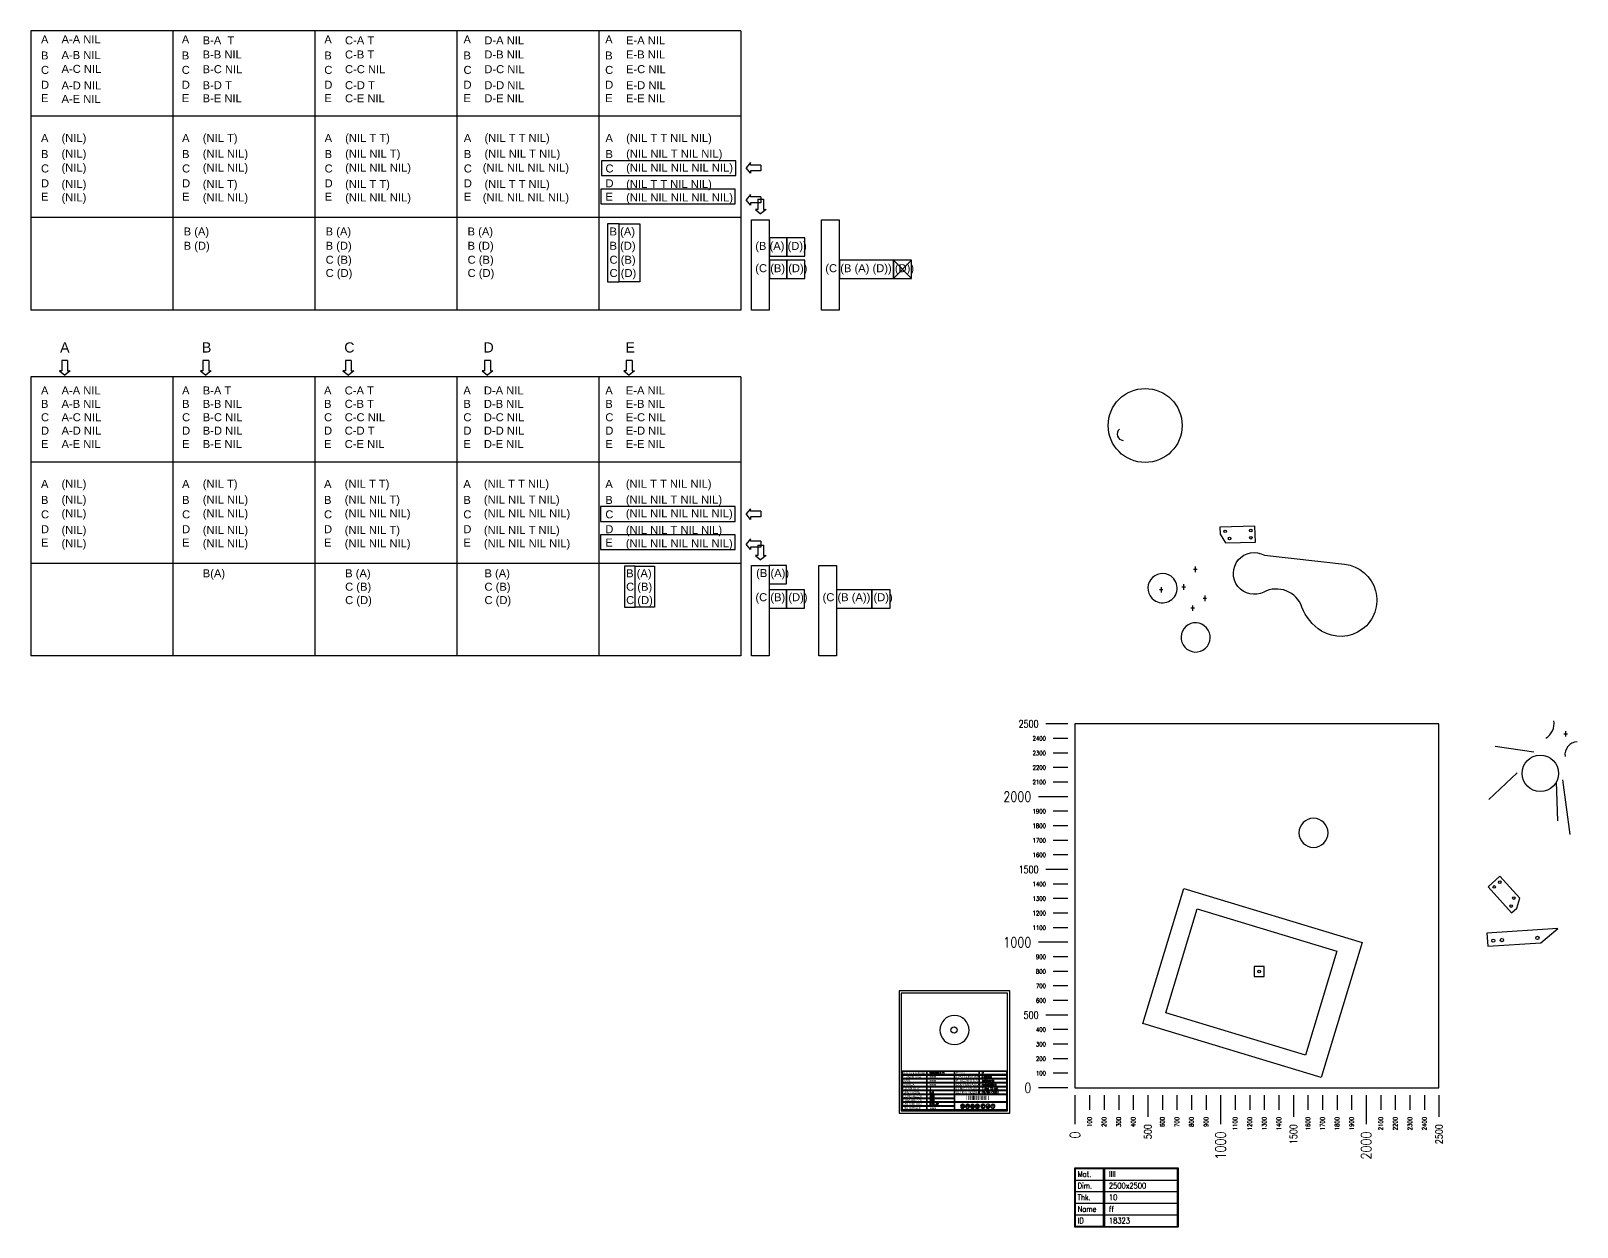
# Model space of a CAD drawing. Header units: millimetres. Extents: x -16874 to 48937, y 0 to 27575.
# Drawn here: x 15584 to 26204, y 2870 to 11086 of the extents above; entities that cross this region are included whole.
import ezdxf
from ezdxf.enums import TextEntityAlignment as Align

# ---------------------------------------------------------------- set-up
doc = ezdxf.new("R2010")
doc.units = ezdxf.units.MM
doc.layers.add('TEXT', color=7, linetype='Continuous')
doc.styles.add('EasyCutStyle', font='romans.shx', dxfattribs={"width": 0.8})
doc.styles.add('EasyCutStyle1', font='arial.ttf', dxfattribs={"width": 0.8})
doc.styles.get("Standard").update_dxf_attribs({"font": 'arial.ttf'})

# ---------------------------------------------------------------- blocks, each defined once
blk = doc.blocks.new('*U10')
at = {"color": 5}
blk.add_lwpolyline([(0, 0), (760, 0), (760, 839), (0, 839)], close=True, dxfattribs=at)
at = {"color": 7}
blk.add_lwpolyline([(15, 15), (745, 15), (745, 824), (15, 824)], close=True, dxfattribs=at)
at = {"color": 253}
blk.add_lwpolyline([(20, 291), (740, 291), (740, 20), (20, 20)], close=True, dxfattribs=at)
at = {"color": 2}
for points in [[(23, 288), (189, 288), (189, 264), (23, 264)], [(23, 288), (189, 288), (189, 264), (23, 264)], [(23, 261), (189, 261), (189, 237), (23, 237)], [(23, 235), (189, 235), (189, 210), (23, 210)], [(382, 288), (548, 288), (548, 264), (382, 264)], [(382, 261), (548, 261), (548, 237), (382, 237)], [(382, 235), (548, 235), (548, 210), (382, 210)], [(23, 208), (189, 208), (189, 183), (23, 183)], [(23, 181), (189, 181), (189, 157), (23, 157)], [(23, 154), (189, 154), (189, 130), (23, 130)], [(23, 128), (189, 128), (189, 103), (23, 103)], [(382, 208), (548, 208), (548, 183), (382, 183)], [(382, 181), (548, 181), (548, 157), (382, 157)], [(382, 154), (548, 154), (548, 130), (382, 130)], [(23, 101), (189, 101), (189, 76), (23, 76)], [(23, 74), (189, 74), (189, 50), (23, 50)], [(23, 47), (189, 47), (189, 23), (23, 23)]]:
    blk.add_lwpolyline(points, close=True, dxfattribs=at)
at = {"color": 1}
for points in [[(193, 288), (378, 288), (378, 264), (193, 264)], [(193, 261), (378, 261), (378, 237), (193, 237)], [(193, 235), (378, 235), (378, 210), (193, 210)], [(552, 288), (737, 288), (737, 264), (552, 264)], [(552, 261), (737, 261), (737, 237), (552, 237)], [(552, 235), (737, 235), (737, 210), (552, 210)], [(193, 208), (378, 208), (378, 183), (193, 183)], [(193, 181), (378, 181), (378, 157), (193, 157)], [(193, 154), (378, 154), (378, 130), (193, 130)], [(193, 128), (378, 128), (378, 103), (193, 103)], [(382, 128), (737, 128), (737, 76), (382, 76)], [(552, 208), (737, 208), (737, 183), (552, 183)], [(552, 181), (737, 181), (737, 157), (552, 157)], [(552, 154), (737, 154), (737, 130), (552, 130)], [(193, 101), (378, 101), (378, 76), (193, 76)], [(193, 74), (378, 74), (378, 50), (193, 50)], [(193, 47), (378, 47), (378, 23), (193, 23)], [(382, 74), (737, 74), (737, 23), (382, 23)]]:
    blk.add_lwpolyline(points, close=True, dxfattribs=at)
at = {"color": 161, "style": 'EasyCutStyle1', "width": 0.8}
for s, p in [('COMMESSA', (30, 242)), ('FASE', (30, 215)), ('ID CONTORNO', (30, 269)), ('TIPO CONTORNO', (390, 242)), ('PESO', (390, 269)), ('PERCORRENZA', (390, 215)), ('MARCA', (30, 188)), ("QUANTITA'", (30, 162)), ('SPESSORE', (30, 135)), ('LUNGHEZZA', (30, 108)), ('TEMPO TAGLIO', (390, 162)), ('COMPENSAZIONE', (390, 188)), ('ULTIMA MODIFICA', (390, 135)), ('LARGHEZZA', (30, 81)), ('PERIMETRO', (30, 55)), ('MATERIALE', (31, 28))]:
    blk.add_text(s, height=15, dxfattribs=at).set_placement(p)
at = {"style": 'EasyCutStyle'}
for tag, p, width in [('ORDERSHAPE', (209, 242), 0.8), ('IDSHAPE', (209, 269), 0.8), ('PHASESHAPE', (209, 215), 0.8), ('TYPESHAPE', (569, 242), 0.8), ('WEIGTHSHAPE', (569, 269), 0.8), ('JOUSHAPE', (569, 215), 0.8), ('TKSHAPE', (209, 135), 0.8), ('QTASHAPE', (209, 162), 0.8), ('MKSHAPE', (209, 188), 0.8), ('LENGTHSHAPE', (209, 108), 0.8), ('TIMECUTSHAPE', (569, 162), 0.65), ('COMPSHAPE', (569, 188), 0.8), ('LASTMODIFYSHAPE', (569, 135), 0.8), ('HEIGHTSHAPE', (209, 81), 0.8), ('PERIMETERSHAPE', (209, 55), 0.8), ('MATSHAPE', (210, 28), 0.8)]:
    blk.add_attdef(tag, p, '', height=15, dxfattribs=dict(at, width=width))
blk = doc.blocks.new('Logo')
h = blk.add_hatch(color=256)
h.set_gradient(color1=(255, 0, 0), color2=(255, 255, 0), tint=1)
h.paths.add_polyline_path([(20, 4, -0.339454), (37, 17), (119, 20), (37, 22, 0.339454), (16, 6), (13, -4, -0.339454), (-3, -17), (-118, -19), (-3, -22, 0.339454), (18, -5)])
for color, points in [(140, [(-116, -6, -1), (-117, -6, -0.520567), (-105, 14, -1), (-105, 13, 0.520567)]), (256, [(-97, 0), (-110, 0, -0.394366), (-104, 6), (-97, 6, 1), (-97, 7), (-104, 7, 1), (-104, -7), (-97, -7, 1), (-97, -6), (-104, -6, -0.394366), (-110, 0), (-97, 0, 1)]), (140, [(-91, -6, 1), (-91, -6, 0.520567), (-102, 14, 0.916853), (-103, 13, 0.043377), (-103, 13, -0.520567)]), (140, [(-82, -6, -1), (-83, -6, -0.520567), (-71, 14, -1), (-71, 13, 0.520567)]), (140, [(-58, -6, 1), (-57, -6, 0.520567), (-69, 14, 1), (-69, 13, -0.520567)]), (140, [(-49, -6, -1), (-50, -6, -0.520567), (-38, 14, -1), (-38, 13, 0.520567)]), (256, [(-31, 0, -0.486114), (-30, -2, -0.776377), (-43, -2, 1), (-43, -2, 0.776377), (-29, -2, 0.486114), (-31, 0), (-42, 0, -0.486114), (-43, 2, -0.776377), (-30, 2, 1), (-30, 2, 0.776377), (-43, 2, 0.486114), (-42, 0)]), (140, [(-24, -6, 1), (-23, -6, 0.520567), (-35, 14, 1), (-35, 13, -0.520567)]), (140, [(-15, -6, -1), (-16, -6, -0.520567), (-4, 14, -1), (-4, 13, 0.520567)]), (256, [(-9, 7, 1), (-10, 6), (-3, 0), (-3, -6, 1), (-2, -6), (-2, 0), (4, 6, 1), (4, 7), (-3, 1)]), (140, [(9, -6, 1), (10, -6, 0.520567), (-2, 14, 1), (-2, 13, -0.520567)]), (140, [(24, -6, -1), (23, -6, -0.520567), (35, 14, -1), (35, 13, 0.520567)]), (256, [(36, -7), (43, -7, 1), (43, -6), (36, -6, -1), (36, 6), (43, 6, 1), (43, 7), (36, 7, 1)]), (140, [(49, -6, 1), (50, -6, 0.520567), (38, 14, 1), (38, 13, -0.520567)]), (140, [(58, -6, -1), (57, -6, -0.520567), (69, 14, -1), (69, 13, 0.520567)]), (256, [(64, 0), (64, 6, 1), (63, 6), (63, 0, 1), (77, 0), (77, 6, 1), (76, 6), (76, 0, -1)]), (140, [(82, -6, 1), (83, -6, 0.520567), (71, 14, 1), (71, 13, -0.520567)]), (140, [(91, -6, -1), (91, -6, -0.520567), (102, 14, -1), (103, 13, 0.520567)]), (256, [(97, 7, 1), (97, 6), (103, 6), (103, -6, 1), (104, -6), (104, 6), (110, 6, 1), (110, 7)]), (140, [(116, -6, 1), (117, -6, 0.520567), (105, 14, 1), (105, 13, -0.520567)]), (140, [(-92, -8, 1), (-93, -8, -0.520567), (-115, -8, 1), (-115, -8, 0.520567)]), (140, [(-58, -8, 1), (-59, -8, -0.520567), (-81, -8, 1), (-82, -8, 0.520567)]), (140, [(-25, -8, 1), (-25, -8, -0.520567), (-48, -8, 1), (-48, -8, 0.520567)]), (140, [(9, -8, 1), (8, -8, -0.520567), (-14, -8, 1), (-15, -8, 0.520567)]), (140, [(48, -8, 1), (48, -8, -0.520567), (25, -8, 1), (25, -8, 0.520567)]), (140, [(82, -8, 1), (81, -8, -0.520567), (59, -8, 1), (58, -8, 0.520567)]), (140, [(115, -8, 1), (115, -8, -0.520567), (93, -8, 1), (92, -8, 0.520567)])]:
    blk.add_hatch(color=color).paths.add_polyline_path(points)
h = blk.add_hatch(color=256)
h.paths.add_polyline_path([(-64, 0), (-64, -6, 1), (-63, -6), (-63, 0, 1), (-77, 0), (-77, -6, 1), (-76, -6), (-76, 0)])
h.paths.add_polyline_path([(-76, 0, -0.933992), (-64, 0)], flags=16)
for p, q in [((-97, 0), (-110, 0)), ((-104, 7), (-97, 7)), ((-104, 6), (-97, 6)), ((-77, 0), (-77, -6)), ((-64, 0), (-76, 0)), ((-63, 0), (-63, -6)), ((-31, 0), (-42, 0)), ((-3, 0), (-10, 6)), ((-3, 1), (-9, 7)), ((-3, 1), (4, 7)), ((-2, 0), (4, 6)), ((36, 7), (43, 7)), ((36, 6), (43, 6)), ((63, 0), (63, 6)), ((64, 0), (64, 6)), ((76, 0), (76, 6)), ((77, 0), (77, 6)), ((110, 7), (97, 7)), ((103, 6), (97, 6)), ((103, 6), (103, -6)), ((104, 6), (104, -6)), ((110, 6), (104, 6)), ((-97, 0), (-110, 0)), ((-104, -6), (-97, -6)), ((-104, -7), (-97, -7)), ((-76, 0), (-76, -6)), ((-64, 0), (-76, 0)), ((-64, 0), (-64, -6)), ((-31, 0), (-42, 0)), ((-3, 0), (-3, -6)), ((-2, 0), (-2, -6)), ((36, -6), (43, -6)), ((36, -7), (43, -7))]:
    blk.add_line(p, q)
at = {"color": 140}
for centre, radius, start, end in [((-104, 0), 14.4, 95, 205), ((-104, 0), 13.5, 95, 205), ((-105, 14), 0.432, 275, 95), ((-102, 14), 0.432, 85, 265), ((-104, 0), 13.5, 335, 85), ((-104, 0), 14.4, 335, 85), ((-70, 0), 14.4, 95, 205), ((-70, 0), 13.5, 95, 205), ((-71, 14), 0.432, 275, 95), ((-70, 0), 14.4, 335, 85), ((-69, 14), 0.432, 85, 265), ((-70, 0), 13.5, 335, 85), ((-36, 0), 14.4, 95, 205), ((-36, 0), 13.5, 95, 205), ((-38, 14), 0.432, 275, 95), ((-35, 14), 0.432, 85, 265), ((-36, 0), 14.4, 335, 85), ((-36, 0), 13.5, 335, 85), ((-3, 0), 14.4, 95, 205), ((-3, 0), 13.5, 95, 205), ((-4, 14), 0.432, 275, 95), ((-3, 0), 14.4, 335, 85), ((-2, 14), 0.432, 85, 265), ((-3, 0), 13.5, 335, 85), ((36, 0), 14.4, 95, 205), ((36, 0), 13.5, 95, 205), ((35, 14), 0.432, 275, 95), ((38, 14), 0.432, 85, 265), ((36, 0), 14.4, 335, 85), ((36, 0), 13.5, 335, 85), ((70, 0), 14.4, 95, 205), ((70, 0), 13.5, 95, 205), ((69, 14), 0.432, 275, 95), ((70, 0), 14.4, 335, 85), ((71, 14), 0.432, 85, 265), ((70, 0), 13.5, 335, 85), ((104, 0), 14.4, 95, 205), ((104, 0), 13.5, 95, 205), ((102, 14), 0.432, 275, 95), ((105, 14), 0.432, 85, 265), ((104, 0), 14.4, 335, 85), ((104, 0), 13.5, 335, 85), ((-116, -6), 0.432, 205, 25), ((-115, -8), 0.432, 35, 215), ((-104, 0), 14.4, 215, 325), ((-104, 0), 13.5, 215, 325), ((-92, -8), 0.432, 325, 145), ((-91, -6), 0.432, 155, 335), ((-83, -6), 0.432, 205, 25), ((-70, 0), 14.4, 215, 325), ((-82, -8), 0.432, 35, 215), ((-70, 0), 13.5, 215, 325), ((-59, -8), 0.432, 325, 145), ((-57, -6), 0.432, 155, 335), ((-49, -6), 0.432, 205, 25), ((-36, 0), 14.4, 215, 325), ((-36, 0), 13.5, 215, 325), ((-48, -8), 0.432, 35, 215), ((-25, -8), 0.432, 325, 145), ((-24, -6), 0.432, 155, 335), ((-16, -6), 0.432, 205, 25), ((-3, 0), 14.4, 215, 325), ((-14, -8), 0.432, 35, 215), ((-3, 0), 13.5, 215, 325), ((9, -8), 0.432, 325, 145), ((10, -6), 0.432, 155, 335), ((24, -6), 0.432, 205, 25), ((36, 0), 14.4, 215, 325), ((36, 0), 13.5, 215, 325), ((25, -8), 0.432, 35, 215), ((48, -8), 0.432, 325, 145), ((49, -6), 0.432, 155, 335), ((57, -6), 0.432, 205, 25), ((70, 0), 14.4, 215, 325), ((59, -8), 0.432, 35, 215), ((70, 0), 13.5, 215, 325), ((82, -8), 0.432, 325, 145), ((83, -6), 0.432, 155, 335), ((91, -6), 0.432, 205, 25), ((104, 0), 14.4, 215, 325), ((92, -8), 0.432, 35, 215), ((104, 0), 13.5, 215, 325), ((115, -8), 0.432, 325, 145), ((116, -6), 0.432, 155, 335)]:
    blk.add_arc(centre, radius, start, end, dxfattribs=at)
for centre, radius, start, end in [((-104, 0), 7.2, 90, 270), ((-104, 0), 6.34, 90, 176.0904), ((-97, 7), 0.432, 270, 90), ((-97, 0), 0.432, 270, 90), ((-70, 0), 7.2, 0, 180), ((-70, 0), 6.34, 3.9096, 176.0904), ((-42, 1), 1.73, 166.2998, 270), ((-36, 0), 7.2, 15, 166.2998), ((-36, 0), 6.34, 15, 166.2998), ((-42, 1), 0.864, 166.2998, 270), ((-31, -1), 1.73, 346.2998, 90), ((-30, 2), 0.432, 195, 15), ((-10, 7), 0.432, 45, 225), ((4, 7), 0.432, 315, 135), ((36, 0), 7.2, 90, 270), ((36, 0), 6.34, 90, 270), ((43, 7), 0.432, 270, 90), ((63, 6), 0.432, 0, 180), ((70, 0), 7.2, 180, 0), ((70, 0), 6.34, 180, 0), ((77, 6), 0.432, 0, 180), ((97, 7), 0.432, 90, 270), ((110, 7), 0.432, 270, 90), ((-104, 0), 6.34, 183.9096, 270), ((-97, -7), 0.432, 270, 90), ((-77, -6), 0.432, 180, 0), ((-63, -6), 0.432, 180, 0), ((-43, -2), 0.432, 15, 195), ((-36, 0), 7.2, 195, 346.2998), ((-36, 0), 6.34, 195, 346.2998), ((-31, -1), 0.864, 346.2998, 90), ((-3, -6), 0.432, 180, 0), ((43, -7), 0.432, 270, 90), ((104, -6), 0.432, 180, 0)]:
    blk.add_arc(centre, radius, start, end)
blk = doc.blocks.new('LogoSheet_18323')
at = {"color": 7}
for p, q in [((-50, 2500), (-200, 2500)), ((-50, 1500), (-200, 1500)), ((-50, 500), (-200, 500)), ((500, -50), (500, -200)), ((1500, -50), (1500, -200)), ((2500, -50), (2500, -200))]:
    blk.add_line(p, q, dxfattribs=at)
at = {"color": 2}
for p, q in [((-50, 2400), (-150, 2400)), ((-50, 2300), (-150, 2300)), ((-50, 2200), (-150, 2200)), ((-50, 2100), (-150, 2100)), ((-50, 1900), (-150, 1900)), ((-50, 1800), (-150, 1800)), ((-50, 1700), (-150, 1700)), ((-50, 1600), (-150, 1600)), ((-50, 1400), (-150, 1400)), ((-50, 1300), (-150, 1300)), ((-50, 1200), (-150, 1200)), ((-50, 1100), (-150, 1100)), ((-50, 900), (-150, 900)), ((-50, 800), (-150, 800)), ((-50, 700), (-150, 700)), ((-50, 600), (-150, 600)), ((-50, 400), (-150, 400)), ((-50, 300), (-150, 300)), ((-50, 200), (-150, 200)), ((-50, 100), (-150, 100)), ((100, -50), (100, -150)), ((200, -50), (200, -150)), ((300, -50), (300, -150)), ((400, -50), (400, -150)), ((600, -50), (600, -150)), ((700, -50), (700, -150)), ((800, -50), (800, -150)), ((900, -50), (900, -150)), ((1100, -50), (1100, -150)), ((1200, -50), (1200, -150)), ((1300, -50), (1300, -150)), ((1400, -50), (1400, -150)), ((1600, -50), (1600, -150)), ((1700, -50), (1700, -150)), ((1800, -50), (1800, -150)), ((1900, -50), (1900, -150)), ((2100, -50), (2100, -150)), ((2200, -50), (2200, -150)), ((2300, -50), (2300, -150)), ((2400, -50), (2400, -150))]:
    blk.add_line(p, q, dxfattribs=at)
at = {"color": 1}
for p, q in [((-50, 2000), (-250, 2000)), ((-50, 1000), (-250, 1000)), ((-50, 0), (-250, 0)), ((0, -50), (0, -250)), ((1000, -50), (1000, -250)), ((2000, -50), (2000, -250)), ((203, -553), (705, -553)), ((203, -633), (705, -633)), ((203, -713), (705, -713)), ((203, -793), (705, -793)), ((203, -873), (705, -873))]:
    blk.add_line(p, q, dxfattribs=at)
at = {"color": 5}
for p, q in [((3, -553), (193, -553)), ((3, -633), (193, -633)), ((3, -713), (193, -713)), ((3, -793), (193, -793)), ((3, -873), (193, -873))]:
    blk.add_line(p, q, dxfattribs=at)
blk.add_line((193, -633), (193, -953))
blk.add_lwpolyline([(0, -550), (708, -550), (708, -956), (0, -956)], close=True)
blk.add_lwpolyline([(3, -553), (193, -553), (193, -953), (3, -953)], close=True, dxfattribs=at)
at = {"color": 1}
blk.add_lwpolyline([(705, -553), (203, -553), (203, -953), (705, -953)], close=True, dxfattribs=at)
at = {"color": 7, "style": 'EasyCutStyle', "width": 0.8}
for s, height, p in [('2500', 50, (-250, 2500)), ('2400', 30, (-200, 2400)), ('2300', 30, (-200, 2300)), ('2200', 30, (-200, 2200)), ('2000', 70, (-300, 2000)), ('2100', 30, (-200, 2100)), ('1900', 30, (-200, 1900)), ('1800', 30, (-200, 1800)), ('1700', 30, (-200, 1700)), ('1600', 30, (-200, 1600)), ('1500', 50, (-250, 1500)), ('1400', 30, (-200, 1400)), ('1300', 30, (-200, 1300)), ('1200', 30, (-200, 1200)), ('1100', 30, (-200, 1100)), ('1000', 70, (-300, 1000)), ('900', 30, (-200, 900)), ('800', 30, (-200, 800)), ('700', 30, (-200, 700)), ('600', 30, (-200, 600)), ('500', 50, (-250, 500)), ('400', 30, (-200, 400)), ('300', 30, (-200, 300)), ('200', 30, (-200, 200)), ('100', 30, (-200, 100)), ('0', 70, (-300, 0))]:
    blk.add_text(s, height=height, dxfattribs=at).set_placement(p, align=Align.MIDDLE_RIGHT)
for s, height, p in [('100', 30, (100, -200)), ('200', 30, (200, -200)), ('300', 30, (300, -200)), ('400', 30, (400, -200)), ('600', 30, (600, -200)), ('700', 30, (700, -200)), ('800', 30, (800, -200)), ('900', 30, (900, -200)), ('1100', 30, (1100, -200)), ('1200', 30, (1200, -200)), ('1300', 30, (1300, -200)), ('1400', 30, (1400, -200)), ('1600', 30, (1600, -200)), ('1700', 30, (1700, -200)), ('1800', 30, (1800, -200)), ('1900', 30, (1900, -200)), ('2100', 30, (2100, -200)), ('2200', 30, (2200, -200)), ('2300', 30, (2300, -200)), ('2400', 30, (2400, -200)), ('0', 70, (0, -300)), ('500', 50, (500, -250)), ('1000', 70, (1000, -300)), ('1500', 50, (1500, -250)), ('2000', 70, (2000, -300)), ('2500', 50, (2500, -250))]:
    blk.add_text(s, height=height, rotation=90, dxfattribs=at).set_placement(p, align=Align.MIDDLE_RIGHT)
at = {"style": 'EasyCutStyle', "width": 0.8}
for tag, p in [('MATERIAL_SHEET', (233, -612)), ('THICKNESS_SHEET', (233, -772)), ('DIMENSION_SHEET', (233, -692)), ('NAME_SHEET', (233, -852)), ('ID_SHEET', (233, -932))]:
    blk.add_attdef(tag, p, '', height=40, dxfattribs=at)
at = {"layer": 'TEXT', "color": 251, "style": 'EasyCutStyle', "width": 0.8}
for s, p in [('Mat.', (18, -612)), ('Thk.', (18, -772)), ('Dim.', (18, -692)), ('Name', (18, -852)), ('ID', (18, -932))]:
    blk.add_text(s, height=40, dxfattribs=at).set_placement(p)
blk = doc.blocks.new('BARCODE128_988488175', base_point=(22087, 3731))
at = {"linetype": 'Continuous'}
for points, const_width in [([(22088, 3731), (22088, 3761)], 2), ([(22091, 3731), (22091, 3761)], 1), ([(22094, 3731), (22094, 3761)], 1), ([(22099, 3731), (22099, 3761)], 1), ([(22102, 3731), (22102, 3761)], 2), ([(22106, 3731), (22106, 3761)], 3), ([(22110, 3731), (22110, 3761)], 1), ([(22113, 3731), (22113, 3761)], 2), ([(22117, 3731), (22117, 3761)], 3), ([(22121, 3731), (22121, 3761)], 1), ([(22124, 3731), (22124, 3761)], 2), ([(22128, 3731), (22128, 3761)], 3), ([(22132, 3731), (22132, 3761)], 1), ([(22134, 3731), (22134, 3761)], 1), ([(22137, 3731), (22137, 3761)], 4), ([(22143, 3731), (22143, 3761)], 1), ([(22146, 3731), (22146, 3761)], 2), ([(22150, 3731), (22150, 3761)], 3), ([(22154, 3731), (22154, 3761)], 1), ([(22157, 3731), (22157, 3761)], 2), ([(22161, 3731), (22161, 3761)], 3), ([(22165, 3731), (22165, 3761)], 1), ([(22168, 3731), (22168, 3761)], 2), ([(22172, 3731), (22172, 3761)], 3), ([(22176, 3731), (22176, 3761)], 1), ([(22178, 3731), (22178, 3761)], 1), ([(22181, 3731), (22181, 3761)], 4), ([(22187, 3731), (22187, 3761)], 1), ([(22190, 3731), (22190, 3761)], 2), ([(22194, 3731), (22194, 3761)], 3), ([(22198, 3731), (22198, 3761)], 1), ([(22201, 3731), (22201, 3761)], 2), ([(22205, 3731), (22205, 3761)], 3), ([(22209, 3731), (22209, 3761)], 1), ([(22212, 3731), (22212, 3761)], 2), ([(22216, 3731), (22216, 3761)], 3), ([(22221, 3731), (22221, 3761)], 3), ([(22226, 3731), (22226, 3761)], 1), ([(22228, 3731), (22228, 3761)], 2), ([(22231, 3731), (22231, 3761)], 2), ([(22237, 3731), (22237, 3761)], 3), ([(22240, 3731), (22240, 3761)], 1), ([(22242, 3731), (22242, 3761)], 2)]:
    blk.add_lwpolyline(points, dxfattribs=dict(at, const_width=const_width))
blk.add_text('---|---|---', height=6).set_placement((22166, 3720), align=Align.CENTER)

msp = doc.modelspace()

# ---------------------------------------------------------------- linework, layer by layer
for p, q in [((15584, 11086), (15584, 9169)), ((20460, 11086), (15584, 11086)), ((16559, 11086), (16559, 9169)), ((17534, 11086), (17534, 9169)), ((18509, 11086), (18509, 9169)), ((19485, 11086), (19485, 9169)), ((20460, 11086), (20460, 9169)), ((20460, 10501), (15584, 10501)), ((20460, 9804), (15584, 9804)), ((21633, 9511), (21509, 9385)), ((21509, 9511), (21633, 9385)), ((20460, 9169), (15584, 9169)), ((15796, 8822), (15796, 8752)), ((15836, 8822), (15796, 8822)), ((15836, 8822), (15836, 8752)), ((16765, 8822), (16765, 8752)), ((16805, 8822), (16765, 8822)), ((16805, 8822), (16805, 8752)), ((17744, 8822), (17744, 8752)), ((17784, 8822), (17744, 8822)), ((17784, 8822), (17784, 8752)), ((18700, 8822), (18700, 8752)), ((18740, 8822), (18700, 8822)), ((18740, 8822), (18740, 8752)), ((19673, 8822), (19673, 8752)), ((19714, 8822), (19673, 8822)), ((19714, 8822), (19714, 8752)), ((15584, 8710), (15584, 6793)), ((20460, 8710), (15584, 8710)), ((15796, 8752), (15779, 8752)), ((15779, 8752), (15816, 8722)), ((15853, 8752), (15816, 8722)), ((15836, 8752), (15853, 8752)), ((16559, 8710), (16559, 6793)), ((16765, 8752), (16748, 8752)), ((16748, 8752), (16785, 8722)), ((16822, 8752), (16785, 8722)), ((16805, 8752), (16822, 8752)), ((17534, 8710), (17534, 6793)), ((17744, 8752), (17727, 8752)), ((17727, 8752), (17764, 8722)), ((17801, 8752), (17764, 8722)), ((17784, 8752), (17801, 8752)), ((18509, 8710), (18509, 6793)), ((18700, 8752), (18684, 8752)), ((18684, 8752), (18720, 8722)), ((18757, 8752), (18720, 8722)), ((18740, 8752), (18757, 8752)), ((19485, 8710), (19485, 6793)), ((19673, 8752), (19657, 8752)), ((19657, 8752), (19693, 8722)), ((19730, 8752), (19693, 8722)), ((19714, 8752), (19730, 8752)), ((20460, 8710), (20460, 6793)), ((20460, 8125), (15584, 8125)), ((20460, 7428), (15584, 7428)), ((23569, 7390), (23593, 7390)), ((23581, 7407), (23581, 7369)), ((23336, 7249), (23359, 7249)), ((23347, 7266), (23347, 7228)), ((23489, 7267), (23513, 7267)), ((23500, 7285), (23500, 7247)), ((23551, 7123), (23575, 7123)), ((23562, 7140), (23562, 7102)), ((23635, 7189), (23658, 7189)), ((23646, 7207), (23646, 7169)), ((20460, 6793), (15584, 6793)), ((26125, 6277), (26125, 6239)), ((25907, 6132), (25640, 6170)), ((26113, 6259), (26137, 6259)), ((25793, 5990), (25597, 5807)), ((26072, 5660), (26062, 5928)), ((26104, 5941), (26153, 5566))]:
    msp.add_line(p, q)
at = {"color": 3}
for p, q in [((20527, 10182), (20496, 10145)), ((20527, 10109), (20496, 10145)), ((20527, 10165), (20527, 10182)), ((20597, 10165), (20527, 10165)), ((20597, 10125), (20527, 10125)), ((20527, 10125), (20527, 10109)), ((20597, 10165), (20597, 10125)), ((20527, 9962), (20496, 9926)), ((20527, 9889), (20496, 9926)), ((20527, 9946), (20527, 9962)), ((20597, 9946), (20527, 9946)), ((20597, 9906), (20527, 9906)), ((20527, 9906), (20527, 9889)), ((20576, 9930), (20576, 9860)), ((20576, 9930), (20616, 9930)), ((20597, 9946), (20597, 9906)), ((20616, 9930), (20616, 9860)), ((20576, 9860), (20560, 9860)), ((20560, 9860), (20596, 9829)), ((20633, 9860), (20596, 9829)), ((20616, 9860), (20633, 9860)), ((20527, 7804), (20496, 7768)), ((20527, 7731), (20496, 7768)), ((20527, 7788), (20527, 7804)), ((20597, 7788), (20527, 7788)), ((20597, 7788), (20597, 7748)), ((20597, 7748), (20527, 7748)), ((20527, 7748), (20527, 7731)), ((20527, 7598), (20496, 7561)), ((20527, 7525), (20496, 7561)), ((20527, 7581), (20527, 7598)), ((20597, 7581), (20527, 7581)), ((20597, 7541), (20527, 7541)), ((20527, 7541), (20527, 7525)), ((20576, 7554), (20576, 7484)), ((20576, 7554), (20616, 7554)), ((20597, 7581), (20597, 7541)), ((20616, 7554), (20616, 7484)), ((20576, 7484), (20560, 7484)), ((20560, 7484), (20596, 7453)), ((20633, 7484), (20596, 7453)), ((20616, 7484), (20633, 7484))]:
    msp.add_line(p, q, dxfattribs=at)
at = {"color": 1}
for points in [[(19503, 10093), (20426, 10093), (20426, 10195), (19503, 10195)], [(19498, 9899), (20421, 9899), (20421, 10000), (19498, 10000)], [(19624, 9760), (19543, 9760), (19543, 9362), (19624, 9362)], [(19624, 9760), (19767, 9760), (19767, 9362), (19624, 9362)], [(19497, 7717), (20420, 7717), (20420, 7819), (19497, 7819)], [(19497, 7523), (20420, 7523), (20420, 7624), (19497, 7624)], [(19661, 7127), (19735, 7127), (19735, 7409), (19661, 7409)], [(19735, 7409), (19867, 7409), (19867, 7127), (19735, 7127)], [(23503, 5196), (24727, 4825), (24446, 3898), (23222, 4269)]]:
    msp.add_lwpolyline(points, close=True, dxfattribs=at)
for points in [[(20534, 9789), (20655, 9789), (20655, 9169), (20534, 9169)], [(21015, 9789), (21135, 9789), (21135, 9169), (21015, 9169)], [(20657, 9538), (20775, 9538), (20775, 9664), (20657, 9664)], [(20775, 9538), (20900, 9538), (20900, 9664), (20775, 9664)], [(20657, 9385), (20775, 9385), (20775, 9511), (20657, 9511)], [(20775, 9385), (20900, 9385), (20900, 9511), (20775, 9511)], [(21137, 9385), (21509, 9385), (21509, 9511), (21137, 9511)], [(21509, 9385), (21633, 9385), (21633, 9511), (21509, 9511)], [(20534, 7414), (20655, 7414), (20655, 6793), (20534, 6793)], [(20655, 7288), (20773, 7288), (20773, 7414), (20655, 7414)], [(20995, 7414), (21116, 7414), (21116, 6793), (20995, 6793)], [(20655, 7122), (20773, 7122), (20773, 7247), (20655, 7247)], [(20773, 7122), (20898, 7122), (20898, 7247), (20773, 7247)], [(21116, 7122), (21360, 7122), (21360, 7247), (21116, 7247)], [(21360, 7122), (21485, 7122), (21485, 7247), (21360, 7247)]]:
    msp.add_lwpolyline(points, close=True)
at = {"color": 2}
msp.add_lwpolyline([(23991, 7685), (23750, 7678), (23752, 7630), (23789, 7569), (23994, 7575)], close=True, dxfattribs=at)
at = {"color": 1}
msp.add_lwpolyline([(24056, 7485), (24607, 7423, -1.250264), (24448, 6964, -0.168275), (24314, 7129, 0.452092), (24052, 7232, -1.669197)], format="xyb", close=True, dxfattribs=at)
at = {"color": 2}
for points in [[(23298, 7177, 1), (23415, 7340, 1)], [(23658, 6987, 1), (23509, 6853, 1)], [(24293, 5578, 1), (24493, 5578, 1)], [(21827, 4223, 1), (22027, 4223, 1)]]:
    msp.add_lwpolyline(points, format="xyb", close=True, dxfattribs=at)
at = {"color": 34, "true_color": 0x945a17}
msp.add_lwpolyline([(22755, 3826), (25255, 3826), (25255, 6326), (22755, 6326)], close=True, dxfattribs=at)
at = {"color": 6}
for points in [[(25592, 5208), (25753, 5028), (25789, 5060), (25811, 5128), (25674, 5281)], [(25590, 4799), (25954, 4822), (26072, 4920), (25584, 4889)]]:
    msp.add_lwpolyline(points, close=True, dxfattribs=at)
at = {"color": 3}
msp.add_lwpolyline([(23594, 5055), (24554, 4764), (24338, 4051), (23378, 4342)], close=True, dxfattribs=at)
at = {"color": 4}
msp.add_lwpolyline([(23985, 4590), (24055, 4590), (24055, 4660), (23985, 4660)], close=True, dxfattribs=at)
for centre, radius in [((23237, 8376), 254), ((25951, 5986), 125)]:
    msp.add_circle(centre, radius)
for centre, radius in [((23787, 7649), 9), ((23962, 7655), 9), ((23817, 7600), 9), ((23963, 7605), 9), ((24020, 4625), 9), ((21924, 4224), 21.6)]:
    msp.add_circle(centre, radius, dxfattribs=at)
at = {"color": 6}
for centre, radius in [((25635, 5206), 9), ((25672, 5239), 9), ((25769, 5130), 9), ((25751, 5075), 9), ((25628, 4837), 11), ((25687, 4841), 11), ((25931, 4856), 11)]:
    msp.add_circle(centre, radius, dxfattribs=at)
for centre, radius, start, end in [((23089, 8317), 43.9, 130.6265, 264.9781), ((25931, 6328), 115, 299.8297, 10.1373), ((26207, 6115), 87.2, 92.251, 188.2381)]:
    msp.add_arc(centre, radius, start, end)

# ---------------------------------------------------------------- block references
for name, p, values in [('LogoSheet_18323', (22755, 3826), {'DIMENSION_SHEET': '2500x2500', 'THICKNESS_SHEET': '10', 'NAME_SHEET': 'ff', 'ID_SHEET': '18323', 'MATERIAL_SHEET': 'llll'}), ('*U10', (21547, 3653), {'IDSHAPE': '988488175', 'ORDERSHAPE': '---', 'PHASESHAPE': '---', 'MKSHAPE': '---', 'TKSHAPE': '0.0', 'LENGTHSHAPE': '200', 'HEIGHTSHAPE': '200', 'MATSHAPE': '---', 'LASTMODIFYSHAPE': '19/04/2021', 'PERIMETERSHAPE': '628.32', 'WEIGTHSHAPE': '0', 'TYPESHAPE': 'Esterno', 'JOUSHAPE': 'Antioraria', 'COMPSHAPE': 'Automatica', 'TIMECUTSHAPE': '1 min 15 sec', 'QTASHAPE': '1'})]:
    msp.add_blockref(name, p).add_auto_attribs(values)
for name, p in [('Logo', (22087, 3700)), ('BARCODE128_988488175', (22009, 3743))]:
    msp.add_blockref(name, p)

# ---------------------------------------------------------------- texts
for s, height, p in [('A', 55, (15653, 11000)), ('A-A NIL', 55, (15794, 11001)), ('A', 55, (16620, 11000)), ('B-A  T', 55, (16763, 10994)), ('A', 55, (17599, 11000)), ('C-A T', 55, (17741, 10994)), ('A', 55, (18555, 11000)), ('D-A NIL', 55, (18698, 10994)), ('A', 55, (19528, 11000)), ('E-A NIL', 55, (19671, 10994)), ('B', 55, (15653, 10890)), ('A-B NIL', 55, (15794, 10893)), ('B', 55, (16620, 10890)), ('B-B NIL', 55, (16763, 10897)), ('B', 55, (17599, 10890)), ('C-B T', 55, (17741, 10897)), ('B', 55, (18555, 10890)), ('D-B NIL', 55, (18698, 10897)), ('B', 55, (19528, 10890)), ('E-B NIL', 55, (19671, 10897)), ('C', 55, (15653, 10791)), ('A-C NIL', 55, (15794, 10798)), ('C', 55, (16620, 10791)), ('B-C NIL', 55, (16763, 10796)), ('C', 55, (17599, 10791)), ('C-C NIL', 55, (17741, 10796)), ('C', 55, (18555, 10791)), ('D-C NIL', 55, (18698, 10796)), ('C', 55, (19528, 10791)), ('E-C NIL', 55, (19671, 10796)), ('D', 55, (15653, 10689)), ('A-D NIL', 55, (15794, 10684)), ('D', 55, (16620, 10689)), ('B-D T', 55, (16763, 10686)), ('D', 55, (17599, 10689)), ('C-D T', 55, (17741, 10686)), ('D', 55, (18555, 10689)), ('D-D NIL', 55, (18698, 10686)), ('D', 55, (19528, 10689)), ('E-D NIL', 55, (19671, 10686)), ('E', 55, (15653, 10597)), ('A-E NIL', 55, (15794, 10592)), ('E', 55, (16620, 10597)), ('B-E NIL', 55, (16763, 10596)), ('E', 55, (17599, 10597)), ('C-E NIL', 55, (17741, 10596)), ('E', 55, (18555, 10597)), ('D-E NIL', 55, (18698, 10596)), ('E', 55, (19528, 10597)), ('E-E NIL', 55, (19671, 10596)), ('A', 55, (15653, 10323)), ('(NIL)', 55, (15794, 10324)), ('A', 55, (16622, 10323)), ('(NIL T)', 55, (16764, 10324)), ('A', 55, (17601, 10323)), ('(NIL T T)', 55, (17742, 10324)), ('A', 55, (18557, 10323)), ('(NIL T T NIL)', 54.97, (18699, 10324)), ('A', 55, (19530, 10323)), ('(NIL T T NIL NIL)', 54.97, (19672, 10324)), ('B', 55, (15653, 10213)), ('(NIL)', 55, (15794, 10216)), ('B', 55, (16622, 10213)), ('(NIL NIL)', 55, (16764, 10216)), ('B', 55, (17601, 10213)), ('(NIL NIL T)', 54.97, (17742, 10216)), ('B', 55, (18557, 10213)), ('(NIL NIL T NIL)', 54.97, (18699, 10216)), ('B', 55, (19530, 10213)), ('(NIL NIL T NIL NIL)', 54.97, (19672, 10216)), ('C', 55, (15653, 10114)), ('(NIL)', 55, (15794, 10120)), ('C', 55, (16622, 10114)), ('(NIL NIL)', 55, (16764, 10120)), ('C', 55, (17601, 10114)), ('(NIL NIL NIL)', 54.97, (17742, 10120)), ('C', 55, (18557, 10114)), ('(NIL NIL NIL NIL)', 54.97, (18687, 10120)), ('C', 55, (19530, 10114)), ('(NIL NIL NIL NIL NIL)', 54.97, (19672, 10120)), ('D', 55, (15653, 10012)), ('(NIL)', 55, (15794, 10007)), ('D', 55, (16622, 10012)), ('(NIL T)', 55, (16764, 10007)), ('D', 55, (17601, 10012)), ('(NIL T T)', 55, (17742, 10007)), ('D', 55, (18557, 10012)), ('(NIL T T NIL)', 54.97, (18699, 10007)), ('D', 55, (19530, 10012)), ('(NIL T T NIL NIL)', 54.97, (19672, 10007)), ('E', 55, (15653, 9920)), ('(NIL)', 55, (15794, 9915)), ('E', 55, (16622, 9920)), ('(NIL NIL)', 55, (16764, 9915)), ('E', 55, (17601, 9920)), ('(NIL NIL NIL)', 54.97, (17742, 9915)), ('E', 55, (18557, 9920)), ('(NIL NIL NIL NIL)', 54.97, (18687, 9915)), ('E', 55, (19530, 9920)), ('(NIL NIL NIL NIL NIL)', 54.97, (19672, 9915)), ('B (A)', 55, (16633, 9681)), ('B (A)', 55, (17608, 9681)), ('B (A)', 55, (18583, 9681)), ('B (A)', 55, (19558, 9681)), ('B (D)', 55, (16633, 9583)), ('B (D)', 55, (17608, 9583)), ('B (D)', 55, (18583, 9583)), ('B (D)', 55, (19558, 9583)), ('(B (A) (D))', 54.97, (20559, 9582)), ('C (B)', 55, (17608, 9487)), ('C (D) ', 55, (17608, 9396)), ('C (B)', 55, (18583, 9487)), ('C (D) ', 55, (18583, 9396)), ('C (B)', 55, (19558, 9487)), ('C (D) ', 55, (19558, 9396)), ('(C (B) (D))', 54.97, (20559, 9429)), ('(C (B (A) (D)) (D))', 54.97, (21040, 9429)), ('A', 70, (15784, 8877)), ('B', 70, (16758, 8877)), ('C', 70, (17736, 8877)), ('D', 70, (18692, 8877)), ('E', 70, (19667, 8877)), ('A', 55, (15653, 8589)), ('A-A NIL', 55, (15794, 8589)), ('A', 55, (16622, 8589)), ('B-A T', 55, (16764, 8589)), ('A', 55, (17597, 8589)), ('C-A T', 55, (17739, 8589)), ('A', 55, (18554, 8589)), ('D-A NIL', 55, (18695, 8589)), ('A', 55, (19529, 8589)), ('E-A NIL', 55, (19670, 8589)), ('B', 55, (15653, 8497)), ('A-B NIL', 55, (15794, 8497)), ('B', 55, (16622, 8497)), ('B-B NIL', 55, (16764, 8497)), ('B', 55, (17597, 8497)), ('C-B T', 55, (17739, 8497)), ('B', 55, (18554, 8497)), ('D-B NIL', 55, (18695, 8497)), ('B', 55, (19529, 8497)), ('E-B NIL', 55, (19670, 8497)), ('C', 55, (15653, 8405)), ('A-C NIL', 55, (15794, 8405)), ('C', 55, (16622, 8405)), ('B-C NIL', 55, (16764, 8405)), ('C', 55, (17597, 8405)), ('C-C NIL', 55, (17739, 8405)), ('C', 55, (18554, 8405)), ('D-C NIL', 55, (18695, 8405)), ('C', 55, (19529, 8405)), ('E-C NIL', 55, (19670, 8405)), ('D', 55, (15653, 8313)), ('A-D NIL', 55, (15794, 8313)), ('D', 55, (16622, 8313)), ('B-D NIL', 55, (16764, 8313)), ('D', 55, (17597, 8313)), ('C-D T', 55, (17739, 8313)), ('D', 55, (18554, 8313)), ('D-D NIL', 55, (18695, 8313)), ('D', 55, (19529, 8313)), ('E-D NIL', 55, (19670, 8313)), ('E', 55, (15653, 8221)), ('A-E NIL', 55, (15794, 8221)), ('E', 55, (16622, 8221)), ('B-E NIL', 55, (16764, 8221)), ('E', 55, (17597, 8221)), ('C-E NIL', 55, (17739, 8221)), ('E', 55, (18554, 8221)), ('D-E NIL', 55, (18695, 8221)), ('E', 55, (19529, 8221)), ('E-E NIL', 55, (19670, 8221)), ('A', 55, (15653, 7947)), ('(NIL)', 55, (15794, 7948)), ('A', 55, (16622, 7947)), ('(NIL T)', 55, (16764, 7948)), ('A', 55, (17597, 7947)), ('(NIL T T)', 55, (17739, 7948)), ('A', 55, (18554, 7947)), ('(NIL T T NIL)', 54.97, (18695, 7948)), ('A', 55, (19529, 7947)), ('(NIL T T NIL NIL)', 54.97, (19670, 7948)), ('B', 55, (15653, 7837)), ('(NIL)', 55, (15794, 7840)), ('B', 55, (16622, 7837)), ('(NIL NIL)', 55, (16764, 7840)), ('B', 55, (17597, 7837)), ('(NIL NIL T)', 54.97, (17739, 7840)), ('B', 55, (18554, 7837)), ('(NIL NIL T NIL)', 54.97, (18695, 7840)), ('B', 55, (19529, 7837)), ('(NIL NIL T NIL NIL)', 54.97, (19670, 7840)), ('C', 55, (15653, 7738)), ('(NIL)', 55, (15794, 7745)), ('C', 55, (16622, 7738)), ('(NIL NIL)', 55, (16764, 7745)), ('C', 55, (17597, 7738)), ('(NIL NIL NIL)', 54.97, (17739, 7745)), ('C', 55, (18554, 7738)), ('(NIL NIL NIL NIL)', 54.97, (18695, 7745)), ('C', 55, (19529, 7738)), ('(NIL NIL NIL NIL NIL)', 54.97, (19670, 7745)), ('D', 55, (15653, 7636)), ('(NIL)', 55, (15794, 7631)), ('D', 55, (16622, 7636)), ('(NIL NIL)', 55, (16764, 7631)), ('D', 55, (17597, 7636)), ('(NIL NIL T)', 54.97, (17739, 7631)), ('D', 55, (18554, 7636)), ('(NIL NIL T NIL)', 54.97, (18695, 7631)), ('D', 55, (19529, 7636)), ('(NIL NIL T NIL NIL)', 54.97, (19670, 7631)), ('E', 55, (15653, 7544)), ('(NIL)', 55, (15794, 7539)), ('E', 55, (16622, 7544)), ('(NIL NIL)', 55, (16764, 7539)), ('E', 55, (17597, 7544)), ('(NIL NIL NIL)', 54.97, (17739, 7539)), ('E', 55, (18554, 7544)), ('(NIL NIL NIL NIL)', 54.97, (18695, 7539)), ('E', 55, (19529, 7544)), ('(NIL NIL NIL NIL NIL)', 54.97, (19670, 7539)), ('B(A)', 55, (16764, 7333)), ('B (A)', 55, (17742, 7333)), ('B (A)', 55, (18699, 7333)), ('B (A)', 55, (19672, 7333)), ('(B (A))', 55, (20565, 7335)), ('C (B)', 55, (17742, 7241)), ('C (B)', 55, (18699, 7241)), ('C (B)', 55, (19672, 7241)), ('(C (B) (D))', 54.97, (20560, 7169)), ('(C (B (A)) (D))', 54.97, (21021, 7169)), ('C (D)', 55, (17742, 7149)), ('C (D)', 55, (18699, 7149)), ('C (D)', 55, (19672, 7149))]:
    msp.add_text(s, height=height).set_placement(p)

doc.saveas('drawing.dxf')
